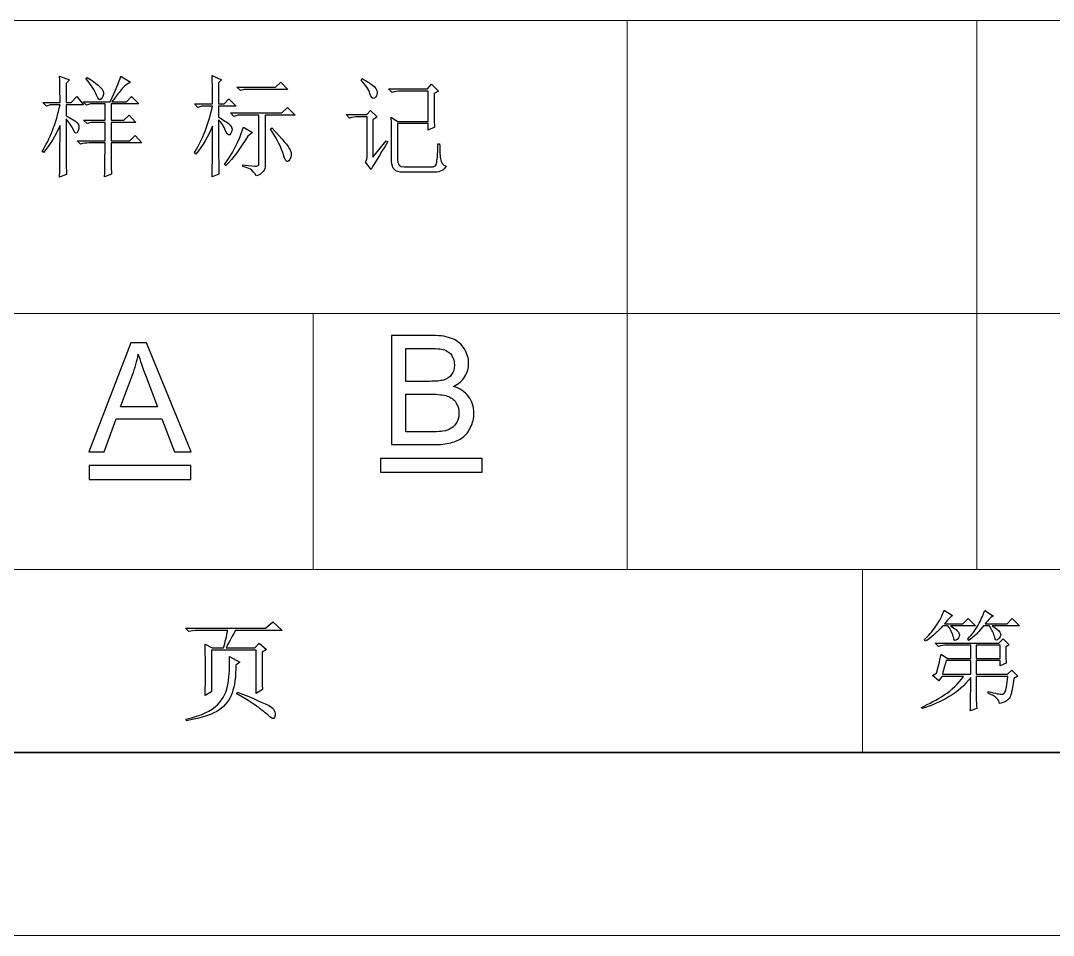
# Model space of a CAD drawing. Header units: millimetres. Extents: x -894 to 2281, y 379 to 1725.
# Drawn here: x -443.4 to -316.6, y 378.7 to 491 of the extents above; entities that cross this region are included whole.
import ezdxf

# ---------------------------------------------------------------- set-up
doc = ezdxf.new("R2010")
doc.units = ezdxf.units.MM
doc.layers.add('layer 1', color=7, linetype='Continuous')

msp = doc.modelspace()

# ---------------------------------------------------------------- linework, layer by layer
at = {"layer": 'layer 1', "color": 1, "lineweight": 9}
for points in [[(-195.427, 491.02), (-195.427, 491.02), (-773.752, 491.02), (-773.752, 491.02)], [(-368.925, 491.02), (-368.925, 491.02), (-368.925, 491.02), (-368.925, 491.02)], [(-368.925, 491.02), (-368.925, 491.02), (-368.925, 423.628), (-368.925, 423.628)], [(-325.977, 491.02), (-325.977, 491.02), (-325.977, 491.02), (-325.977, 491.02)], [(-325.977, 491.02), (-325.977, 491.02), (-325.977, 423.628), (-325.977, 423.628)], [(-195.427, 455.078), (-195.427, 455.078), (-484.589, 455.078), (-484.589, 455.078)], [(-407.479, 455.078), (-407.479, 455.078), (-407.479, 455.078), (-407.479, 455.078)], [(-407.479, 455.078), (-407.479, 455.078), (-407.479, 423.628), (-407.479, 423.628)], [(-195.427, 423.628), (-195.427, 423.628), (-773.752, 423.628), (-773.752, 423.628)], [(-340.008, 423.628), (-340.008, 423.628), (-340.008, 423.628), (-340.008, 423.628)], [(-340.008, 401.164), (-340.008, 401.164), (-340.008, 423.628), (-340.008, 423.628)], [(-894.236, 378.7), (-894.236, 378.7), (117.832, 378.7), (117.832, 378.7)]]:
    msp.add_open_spline(points, degree=3, dxfattribs=at)
at = {"layer": 'layer 1', "color": 1}
for points, knots in [([(-437.832, 474.741), (-437.832, 474.741), (-437.832, 478.953), (-437.832, 478.953), (-437.832, 478.953), (-437.446, 478.531), (-437.141, 478.075), (-436.911, 477.583), (-436.911, 477.583), (-436.682, 477.093), (-436.489, 477.057), (-436.332, 477.477), (-436.332, 477.477), (-436.175, 477.9), (-436.217, 478.232), (-436.464, 478.479), (-436.464, 478.479), (-436.709, 478.724), (-437.165, 479.005), (-437.832, 479.322), (-437.832, 479.322), (-437.832, 479.322), (-437.832, 480.69), (-437.832, 480.69), (-437.832, 480.69), (-437.832, 480.69), (-435.674, 480.69), (-435.674, 480.69), (-435.674, 480.69), (-435.674, 480.69), (-436.516, 481.689), (-436.516, 481.689), (-436.516, 481.689), (-436.516, 481.689), (-437.201, 480.953), (-437.201, 480.953), (-437.201, 480.953), (-437.201, 480.953), (-437.832, 480.953), (-437.832, 480.953), (-437.832, 480.953), (-437.832, 480.953), (-437.832, 483.323), (-437.832, 483.323), (-437.832, 483.323), (-437.832, 483.323), (-437.412, 483.745), (-437.412, 483.745), (-437.412, 483.745), (-437.412, 483.745), (-438.623, 484.217), (-438.623, 484.217), (-438.623, 484.217), (-438.587, 482.99), (-438.569, 481.901), (-438.569, 480.953), (-438.569, 480.953), (-438.569, 480.953), (-440.676, 480.953), (-440.676, 480.953), (-440.676, 480.953), (-440.676, 480.953), (-440.254, 480.533), (-440.254, 480.533), (-440.254, 480.533), (-440.254, 480.533), (-439.78, 480.69), (-439.78, 480.69), (-439.78, 480.69), (-439.78, 480.69), (-438.569, 480.69), (-438.569, 480.69), (-438.569, 480.69), (-439.061, 478.41), (-439.798, 476.496), (-440.782, 474.95), (-440.782, 474.95), (-440.782, 474.95), (-440.622, 474.847), (-440.622, 474.847), (-440.622, 474.847), (-439.816, 475.759), (-439.131, 476.864), (-438.569, 478.163), (-438.569, 478.163), (-438.569, 475.986), (-438.587, 473.863), (-438.623, 471.792), (-438.623, 471.792), (-438.623, 471.792), (-437.781, 472.109), (-437.781, 472.109), (-437.781, 472.109), (-437.814, 473.371), (-437.832, 474.249), (-437.832, 474.741)], [0, 0, 0, 0, 0.0416667, 0.0416667, 0.0416667, 0.0416667, 0.0833333, 0.0833333, 0.0833333, 0.0833333, 0.125, 0.125, 0.125, 0.125, 0.1666667, 0.1666667, 0.1666667, 0.1666667, 0.2083333, 0.2083333, 0.2083333, 0.2083333, 0.25, 0.25, 0.25, 0.25, 0.2916667, 0.2916667, 0.2916667, 0.2916667, 0.3333333, 0.3333333, 0.3333333, 0.3333333, 0.375, 0.375, 0.375, 0.375, 0.4166667, 0.4166667, 0.4166667, 0.4166667, 0.4583333, 0.4583333, 0.4583333, 0.4583333, 0.5, 0.5, 0.5, 0.5, 0.5416667, 0.5416667, 0.5416667, 0.5416667, 0.5833333, 0.5833333, 0.5833333, 0.5833333, 0.625, 0.625, 0.625, 0.625, 0.6666667, 0.6666667, 0.6666667, 0.6666667, 0.7083333, 0.7083333, 0.7083333, 0.7083333, 0.75, 0.75, 0.75, 0.75, 0.7916667, 0.7916667, 0.7916667, 0.7916667, 0.8333333, 0.8333333, 0.8333333, 0.8333333, 0.875, 0.875, 0.875, 0.875, 0.9166667, 0.9166667, 0.9166667, 0.9166667, 0.9583333, 0.9583333, 0.9583333, 0.9583333, 1, 1, 1, 1]), ([(-432.304, 476.004), (-432.304, 476.004), (-428.514, 476.004), (-428.514, 476.004), (-428.514, 476.004), (-428.514, 476.004), (-429.357, 476.9), (-429.357, 476.9), (-429.357, 476.9), (-429.357, 476.9), (-429.988, 476.267), (-429.988, 476.267), (-429.988, 476.267), (-429.988, 476.267), (-432.304, 476.267), (-432.304, 476.267), (-432.304, 476.267), (-432.304, 476.267), (-432.304, 478.531), (-432.304, 478.531), (-432.304, 478.531), (-432.304, 478.531), (-429.251, 478.531), (-429.251, 478.531), (-429.251, 478.531), (-429.251, 478.531), (-430.094, 479.427), (-430.094, 479.427), (-430.094, 479.427), (-430.094, 479.427), (-430.725, 478.794), (-430.725, 478.794), (-430.725, 478.794), (-430.725, 478.794), (-432.304, 478.794), (-432.304, 478.794), (-432.304, 478.794), (-432.304, 478.794), (-432.304, 480.795), (-432.304, 480.795), (-432.304, 480.795), (-432.304, 480.795), (-428.883, 480.795), (-428.883, 480.795), (-428.883, 480.795), (-428.883, 480.795), (-429.777, 481.689), (-429.777, 481.689), (-429.777, 481.689), (-429.777, 481.689), (-430.408, 481.058), (-430.408, 481.058), (-430.408, 481.058), (-430.408, 481.058), (-432.198, 481.058), (-432.198, 481.058), (-432.198, 481.058), (-431.848, 481.514), (-431.516, 481.955), (-431.199, 482.375), (-431.199, 482.375), (-430.882, 482.797), (-430.462, 483.165), (-429.934, 483.48), (-429.934, 483.48), (-429.934, 483.48), (-431.093, 484.217), (-431.093, 484.217), (-431.093, 484.217), (-431.304, 483.516), (-431.742, 482.462), (-432.41, 481.058), (-432.41, 481.058), (-432.41, 481.058), (-435.728, 481.058), (-435.728, 481.058), (-435.728, 481.058), (-435.728, 481.058), (-435.305, 480.638), (-435.305, 480.638), (-435.305, 480.638), (-435.305, 480.638), (-434.831, 480.795), (-434.831, 480.795), (-434.831, 480.795), (-434.831, 480.795), (-433.041, 480.795), (-433.041, 480.795), (-433.041, 480.795), (-433.041, 480.795), (-433.041, 478.794), (-433.041, 478.794), (-433.041, 478.794), (-433.041, 478.794), (-435.674, 478.794), (-435.674, 478.794), (-435.674, 478.794), (-435.674, 478.794), (-435.254, 478.374), (-435.254, 478.374), (-435.254, 478.374), (-435.254, 478.374), (-434.78, 478.531), (-434.78, 478.531), (-434.78, 478.531), (-434.78, 478.531), (-433.041, 478.531), (-433.041, 478.531), (-433.041, 478.531), (-433.041, 478.531), (-433.041, 476.267), (-433.041, 476.267), (-433.041, 476.267), (-433.041, 476.267), (-436.464, 476.267), (-436.464, 476.267), (-436.464, 476.267), (-436.464, 476.267), (-436.042, 475.847), (-436.042, 475.847), (-436.042, 475.847), (-435.728, 475.952), (-435.375, 476.004), (-434.988, 476.004), (-434.988, 476.004), (-434.988, 476.004), (-433.041, 476.004), (-433.041, 476.004), (-433.041, 476.004), (-433.041, 474.494), (-433.059, 473.108), (-433.095, 471.846), (-433.095, 471.846), (-433.095, 471.846), (-432.252, 472.16), (-432.252, 472.16), (-432.252, 472.16), (-432.286, 472.933), (-432.304, 474.213), (-432.304, 476.004)], [0, 0, 0, 0, 0.0285714, 0.0285714, 0.0285714, 0.0285714, 0.0571429, 0.0571429, 0.0571429, 0.0571429, 0.0857143, 0.0857143, 0.0857143, 0.0857143, 0.1142857, 0.1142857, 0.1142857, 0.1142857, 0.1428571, 0.1428571, 0.1428571, 0.1428571, 0.1714286, 0.1714286, 0.1714286, 0.1714286, 0.2, 0.2, 0.2, 0.2, 0.2285714, 0.2285714, 0.2285714, 0.2285714, 0.2571429, 0.2571429, 0.2571429, 0.2571429, 0.2857143, 0.2857143, 0.2857143, 0.2857143, 0.3142857, 0.3142857, 0.3142857, 0.3142857, 0.3428571, 0.3428571, 0.3428571, 0.3428571, 0.3714286, 0.3714286, 0.3714286, 0.3714286, 0.4, 0.4, 0.4, 0.4, 0.4285714, 0.4285714, 0.4285714, 0.4285714, 0.4571429, 0.4571429, 0.4571429, 0.4571429, 0.4857143, 0.4857143, 0.4857143, 0.4857143, 0.5142857, 0.5142857, 0.5142857, 0.5142857, 0.5428571, 0.5428571, 0.5428571, 0.5428571, 0.5714286, 0.5714286, 0.5714286, 0.5714286, 0.6, 0.6, 0.6, 0.6, 0.6285714, 0.6285714, 0.6285714, 0.6285714, 0.6571429, 0.6571429, 0.6571429, 0.6571429, 0.6857143, 0.6857143, 0.6857143, 0.6857143, 0.7142857, 0.7142857, 0.7142857, 0.7142857, 0.7428571, 0.7428571, 0.7428571, 0.7428571, 0.7714286, 0.7714286, 0.7714286, 0.7714286, 0.8, 0.8, 0.8, 0.8, 0.8285714, 0.8285714, 0.8285714, 0.8285714, 0.8571429, 0.8571429, 0.8571429, 0.8571429, 0.8857143, 0.8857143, 0.8857143, 0.8857143, 0.9142857, 0.9142857, 0.9142857, 0.9142857, 0.9428571, 0.9428571, 0.9428571, 0.9428571, 0.9714286, 0.9714286, 0.9714286, 0.9714286, 1, 1, 1, 1]), ([(-435.411, 483.902), (-434.744, 483.129), (-434.306, 482.453), (-434.094, 481.874), (-434.094, 481.874), (-433.883, 481.296), (-433.665, 481.164), (-433.436, 481.481), (-433.436, 481.481), (-433.209, 481.795), (-433.164, 482.121), (-433.304, 482.453), (-433.304, 482.453), (-433.445, 482.788), (-434.094, 483.323), (-435.254, 484.059), (-435.254, 484.059), (-435.254, 484.059), (-435.411, 483.902), (-435.411, 483.902)], [0, 0, 0, 0, 0.2, 0.2, 0.2, 0.2, 0.4, 0.4, 0.4, 0.4, 0.6, 0.6, 0.6, 0.6, 0.8, 0.8, 0.8, 0.8, 1, 1, 1, 1]), ([(-419.101, 478.848), (-418.749, 478.531), (-418.461, 478.084), (-418.232, 477.504), (-418.232, 477.504), (-418.003, 476.925), (-417.785, 476.819), (-417.574, 477.19), (-417.574, 477.19), (-417.363, 477.558), (-417.399, 477.891), (-417.679, 478.19), (-417.679, 478.19), (-417.96, 478.488), (-418.434, 478.812), (-419.101, 479.162), (-419.101, 479.162), (-419.101, 479.162), (-419.101, 480.533), (-419.101, 480.533), (-419.101, 480.533), (-419.101, 480.533), (-416.943, 480.533), (-416.943, 480.533), (-416.943, 480.533), (-416.943, 480.533), (-417.837, 481.427), (-417.837, 481.427), (-417.837, 481.427), (-417.837, 481.427), (-418.416, 480.795), (-418.416, 480.795), (-418.416, 480.795), (-418.416, 480.795), (-419.101, 480.795), (-419.101, 480.795), (-419.101, 480.795), (-419.101, 480.795), (-419.101, 483.374), (-419.101, 483.374), (-419.101, 483.374), (-419.101, 483.374), (-418.733, 483.745), (-418.733, 483.745), (-418.733, 483.745), (-418.733, 483.745), (-419.89, 484.271), (-419.89, 484.271), (-419.89, 484.271), (-419.856, 483.287), (-419.838, 482.13), (-419.838, 480.795), (-419.838, 480.795), (-419.838, 480.795), (-422.049, 480.795), (-422.049, 480.795), (-422.049, 480.795), (-422.049, 480.795), (-421.629, 480.375), (-421.629, 480.375), (-421.629, 480.375), (-421.629, 480.375), (-421.155, 480.533), (-421.155, 480.533), (-421.155, 480.533), (-421.155, 480.533), (-419.838, 480.533), (-419.838, 480.533), (-419.838, 480.533), (-420.33, 478.32), (-421.067, 476.426), (-422.049, 474.847), (-422.049, 474.847), (-422.049, 474.847), (-421.891, 474.636), (-421.891, 474.636), (-421.891, 474.636), (-421.049, 475.689), (-420.364, 476.828), (-419.838, 478.057), (-419.838, 478.057), (-419.838, 475.424), (-419.856, 473.355), (-419.89, 471.846), (-419.89, 471.846), (-419.89, 471.846), (-419.047, 472.16), (-419.047, 472.16), (-419.047, 472.16), (-419.083, 472.863), (-419.101, 475.092), (-419.101, 478.848)], [0, 0, 0, 0, 0.0434783, 0.0434783, 0.0434783, 0.0434783, 0.0869565, 0.0869565, 0.0869565, 0.0869565, 0.1304348, 0.1304348, 0.1304348, 0.1304348, 0.173913, 0.173913, 0.173913, 0.173913, 0.2173913, 0.2173913, 0.2173913, 0.2173913, 0.2608696, 0.2608696, 0.2608696, 0.2608696, 0.3043478, 0.3043478, 0.3043478, 0.3043478, 0.3478261, 0.3478261, 0.3478261, 0.3478261, 0.3913043, 0.3913043, 0.3913043, 0.3913043, 0.4347826, 0.4347826, 0.4347826, 0.4347826, 0.4782609, 0.4782609, 0.4782609, 0.4782609, 0.5217391, 0.5217391, 0.5217391, 0.5217391, 0.5652174, 0.5652174, 0.5652174, 0.5652174, 0.6086957, 0.6086957, 0.6086957, 0.6086957, 0.6521739, 0.6521739, 0.6521739, 0.6521739, 0.6956522, 0.6956522, 0.6956522, 0.6956522, 0.7391304, 0.7391304, 0.7391304, 0.7391304, 0.7826087, 0.7826087, 0.7826087, 0.7826087, 0.826087, 0.826087, 0.826087, 0.826087, 0.8695652, 0.8695652, 0.8695652, 0.8695652, 0.9130435, 0.9130435, 0.9130435, 0.9130435, 0.9565217, 0.9565217, 0.9565217, 0.9565217, 1, 1, 1, 1]), ([(-416.837, 482.849), (-416.837, 482.849), (-416.415, 482.429), (-416.415, 482.429), (-416.415, 482.429), (-416.415, 482.429), (-415.941, 482.586), (-415.941, 482.586), (-415.941, 482.586), (-415.941, 482.586), (-410.572, 482.586), (-410.572, 482.586), (-410.572, 482.586), (-410.572, 482.586), (-411.466, 483.48), (-411.466, 483.48), (-411.466, 483.48), (-411.466, 483.48), (-412.097, 482.849), (-412.097, 482.849), (-412.097, 482.849), (-412.097, 482.849), (-416.837, 482.849), (-416.837, 482.849)], [0, 0, 0, 0, 0.1666667, 0.1666667, 0.1666667, 0.1666667, 0.3333333, 0.3333333, 0.3333333, 0.3333333, 0.5, 0.5, 0.5, 0.5, 0.6666667, 0.6666667, 0.6666667, 0.6666667, 0.8333333, 0.8333333, 0.8333333, 0.8333333, 1, 1, 1, 1]), ([(-401.579, 483.691), (-401.017, 483.093), (-400.658, 482.55), (-400.5, 482.06), (-400.5, 482.06), (-400.343, 481.568), (-400.157, 481.384), (-399.948, 481.505), (-399.948, 481.505), (-399.737, 481.629), (-399.631, 481.858), (-399.631, 482.19), (-399.631, 482.19), (-399.631, 482.525), (-399.824, 482.831), (-400.211, 483.111), (-400.211, 483.111), (-400.597, 483.392), (-401.017, 483.655), (-401.473, 483.902), (-401.473, 483.902), (-401.473, 483.902), (-401.579, 483.691), (-401.579, 483.691)], [0, 0, 0, 0, 0.1666667, 0.1666667, 0.1666667, 0.1666667, 0.3333333, 0.3333333, 0.3333333, 0.3333333, 0.5, 0.5, 0.5, 0.5, 0.6666667, 0.6666667, 0.6666667, 0.6666667, 0.8333333, 0.8333333, 0.8333333, 0.8333333, 1, 1, 1, 1]), ([(-397.841, 473.739), (-397.841, 472.827), (-397.385, 472.389), (-396.473, 472.423), (-396.473, 472.423), (-396.473, 472.423), (-392.523, 472.423), (-392.523, 472.423), (-392.523, 472.423), (-391.856, 472.423), (-391.4, 472.67), (-391.155, 473.162), (-391.155, 473.162), (-391.542, 473.265), (-391.769, 473.564), (-391.838, 474.056), (-391.838, 474.056), (-391.91, 474.548), (-391.944, 475.161), (-391.944, 475.898), (-391.944, 475.898), (-391.944, 475.898), (-392.155, 475.898), (-392.155, 475.898), (-392.155, 475.898), (-392.191, 474.566), (-392.252, 473.757), (-392.339, 473.477), (-392.339, 473.477), (-392.427, 473.196), (-392.647, 473.057), (-392.997, 473.057), (-392.997, 473.057), (-392.997, 473.057), (-396.315, 473.057), (-396.315, 473.057), (-396.315, 473.057), (-396.877, 473.057), (-397.14, 473.371), (-397.104, 474.005), (-397.104, 474.005), (-397.104, 474.005), (-397.104, 478.374), (-397.104, 478.374), (-397.104, 478.374), (-397.104, 478.374), (-393.366, 478.374), (-393.366, 478.374), (-393.366, 478.374), (-393.366, 478.374), (-393.366, 477.583), (-393.366, 477.583), (-393.366, 477.583), (-393.366, 477.583), (-392.575, 477.951), (-392.575, 477.951), (-392.575, 477.951), (-392.611, 478.479), (-392.629, 479.847), (-392.629, 482.06), (-392.629, 482.06), (-392.629, 482.06), (-392.103, 482.375), (-392.103, 482.375), (-392.103, 482.375), (-392.103, 482.375), (-392.946, 483.217), (-392.946, 483.217), (-392.946, 483.217), (-392.946, 483.217), (-393.417, 482.637), (-393.417, 482.637), (-393.417, 482.637), (-393.417, 482.637), (-398.209, 482.637), (-398.209, 482.637), (-398.209, 482.637), (-398.209, 482.637), (-397.789, 482.217), (-397.789, 482.217), (-397.789, 482.217), (-397.472, 482.323), (-397.122, 482.375), (-396.735, 482.375), (-396.735, 482.375), (-396.735, 482.375), (-393.366, 482.375), (-393.366, 482.375), (-393.366, 482.375), (-393.366, 482.375), (-393.366, 478.637), (-393.366, 478.637), (-393.366, 478.637), (-393.366, 478.637), (-397.104, 478.637), (-397.104, 478.637), (-397.104, 478.637), (-397.104, 478.637), (-397.895, 479.162), (-397.895, 479.162), (-397.895, 479.162), (-397.859, 478.531), (-397.841, 477.936), (-397.841, 477.374), (-397.841, 477.374), (-397.841, 477.374), (-397.841, 473.739), (-397.841, 473.739)], [0, 0, 0, 0, 0.037037, 0.037037, 0.037037, 0.037037, 0.0740741, 0.0740741, 0.0740741, 0.0740741, 0.1111111, 0.1111111, 0.1111111, 0.1111111, 0.1481481, 0.1481481, 0.1481481, 0.1481481, 0.1851852, 0.1851852, 0.1851852, 0.1851852, 0.2222222, 0.2222222, 0.2222222, 0.2222222, 0.2592593, 0.2592593, 0.2592593, 0.2592593, 0.2962963, 0.2962963, 0.2962963, 0.2962963, 0.3333333, 0.3333333, 0.3333333, 0.3333333, 0.3703704, 0.3703704, 0.3703704, 0.3703704, 0.4074074, 0.4074074, 0.4074074, 0.4074074, 0.4444444, 0.4444444, 0.4444444, 0.4444444, 0.4814815, 0.4814815, 0.4814815, 0.4814815, 0.5185185, 0.5185185, 0.5185185, 0.5185185, 0.5555556, 0.5555556, 0.5555556, 0.5555556, 0.5925926, 0.5925926, 0.5925926, 0.5925926, 0.6296296, 0.6296296, 0.6296296, 0.6296296, 0.6666667, 0.6666667, 0.6666667, 0.6666667, 0.7037037, 0.7037037, 0.7037037, 0.7037037, 0.7407407, 0.7407407, 0.7407407, 0.7407407, 0.7777778, 0.7777778, 0.7777778, 0.7777778, 0.8148148, 0.8148148, 0.8148148, 0.8148148, 0.8518519, 0.8518519, 0.8518519, 0.8518519, 0.8888889, 0.8888889, 0.8888889, 0.8888889, 0.9259259, 0.9259259, 0.9259259, 0.9259259, 0.962963, 0.962963, 0.962963, 0.962963, 1, 1, 1, 1]), ([(-416.1, 473.319), (-416.1, 473.319), (-416.1, 473.108), (-416.1, 473.108), (-416.1, 473.108), (-415.714, 473.003), (-415.406, 472.888), (-415.179, 472.767), (-415.179, 472.767), (-414.95, 472.643), (-414.714, 472.371), (-414.467, 471.951), (-414.467, 471.951), (-414.081, 472.091), (-413.8, 472.266), (-413.625, 472.477), (-413.625, 472.477), (-413.449, 472.688), (-413.362, 472.985), (-413.362, 473.371), (-413.362, 473.371), (-413.362, 473.371), (-413.362, 479.427), (-413.362, 479.427), (-413.362, 479.427), (-413.362, 479.427), (-409.675, 479.427), (-409.675, 479.427), (-409.675, 479.427), (-409.675, 479.427), (-410.623, 480.375), (-410.623, 480.375), (-410.623, 480.375), (-410.623, 480.375), (-411.309, 479.69), (-411.309, 479.69), (-411.309, 479.69), (-411.309, 479.69), (-417.625, 479.69), (-417.625, 479.69), (-417.625, 479.69), (-417.625, 479.69), (-417.205, 479.268), (-417.205, 479.268), (-417.205, 479.268), (-417.205, 479.268), (-416.731, 479.427), (-416.731, 479.427), (-416.731, 479.427), (-416.731, 479.427), (-414.153, 479.427), (-414.153, 479.427), (-414.153, 479.427), (-414.153, 479.427), (-414.153, 473.425), (-414.153, 473.425), (-414.153, 473.425), (-414.153, 473.25), (-414.249, 473.162), (-414.44, 473.162), (-414.44, 473.162), (-414.633, 473.162), (-415.186, 473.214), (-416.1, 473.319)], [0, 0, 0, 0, 0.0625, 0.0625, 0.0625, 0.0625, 0.125, 0.125, 0.125, 0.125, 0.1875, 0.1875, 0.1875, 0.1875, 0.25, 0.25, 0.25, 0.25, 0.3125, 0.3125, 0.3125, 0.3125, 0.375, 0.375, 0.375, 0.375, 0.4375, 0.4375, 0.4375, 0.4375, 0.5, 0.5, 0.5, 0.5, 0.5625, 0.5625, 0.5625, 0.5625, 0.625, 0.625, 0.625, 0.625, 0.6875, 0.6875, 0.6875, 0.6875, 0.75, 0.75, 0.75, 0.75, 0.8125, 0.8125, 0.8125, 0.8125, 0.875, 0.875, 0.875, 0.875, 0.9375, 0.9375, 0.9375, 0.9375, 1, 1, 1, 1]), ([(-401.053, 473.636), (-401.053, 473.636), (-400.368, 472.74), (-400.368, 472.74), (-400.368, 472.74), (-400.053, 473.301), (-399.368, 474.443), (-398.315, 476.163), (-398.315, 476.163), (-398.315, 476.163), (-398.526, 476.267), (-398.526, 476.267), (-398.526, 476.267), (-398.526, 476.267), (-400.157, 474.267), (-400.157, 474.267), (-400.157, 474.267), (-400.157, 474.267), (-400.157, 478.848), (-400.157, 478.848), (-400.157, 478.848), (-400.157, 478.848), (-399.631, 479.216), (-399.631, 479.216), (-399.631, 479.216), (-399.631, 479.216), (-400.422, 480.005), (-400.422, 480.005), (-400.422, 480.005), (-400.422, 480.005), (-400.896, 479.479), (-400.896, 479.479), (-400.896, 479.479), (-400.896, 479.479), (-403.423, 479.479), (-403.423, 479.479), (-403.423, 479.479), (-403.423, 479.479), (-403.001, 479.059), (-403.001, 479.059), (-403.001, 479.059), (-402.684, 479.162), (-402.333, 479.216), (-401.947, 479.216), (-401.947, 479.216), (-401.947, 479.216), (-400.842, 479.216), (-400.842, 479.216), (-400.842, 479.216), (-400.842, 479.216), (-400.842, 474.582), (-400.842, 474.582), (-400.842, 474.582), (-400.842, 474.162), (-400.911, 473.845), (-401.053, 473.636)], [0, 0, 0, 0, 0.0714286, 0.0714286, 0.0714286, 0.0714286, 0.1428571, 0.1428571, 0.1428571, 0.1428571, 0.2142857, 0.2142857, 0.2142857, 0.2142857, 0.2857143, 0.2857143, 0.2857143, 0.2857143, 0.3571429, 0.3571429, 0.3571429, 0.3571429, 0.4285714, 0.4285714, 0.4285714, 0.4285714, 0.5, 0.5, 0.5, 0.5, 0.5714286, 0.5714286, 0.5714286, 0.5714286, 0.6428571, 0.6428571, 0.6428571, 0.6428571, 0.7142857, 0.7142857, 0.7142857, 0.7142857, 0.7857143, 0.7857143, 0.7857143, 0.7857143, 0.8571429, 0.8571429, 0.8571429, 0.8571429, 0.9285714, 0.9285714, 0.9285714, 0.9285714, 1, 1, 1, 1]), ([(-416.046, 477.951), (-416.608, 476.197), (-417.381, 474.669), (-418.365, 473.371), (-418.365, 473.371), (-418.365, 473.371), (-418.205, 473.214), (-418.205, 473.214), (-418.205, 473.214), (-417.293, 474.126), (-416.399, 475.337), (-415.521, 476.846), (-415.521, 476.846), (-415.521, 476.846), (-414.941, 477.269), (-414.941, 477.269), (-414.941, 477.269), (-414.941, 477.269), (-416.046, 477.951), (-416.046, 477.951)], [0, 0, 0, 0, 0.2, 0.2, 0.2, 0.2, 0.4, 0.4, 0.4, 0.4, 0.6, 0.6, 0.6, 0.6, 0.8, 0.8, 0.8, 0.8, 1, 1, 1, 1]), ([(-412.571, 477.848), (-412.571, 477.848), (-412.731, 477.743), (-412.731, 477.743), (-412.731, 477.743), (-411.888, 476.408), (-411.351, 475.337), (-411.124, 474.53), (-411.124, 474.53), (-410.895, 473.724), (-410.65, 473.522), (-410.388, 473.924), (-410.388, 473.924), (-410.125, 474.328), (-410.098, 474.741), (-410.309, 475.161), (-410.309, 475.161), (-410.518, 475.584), (-411.273, 476.478), (-412.571, 477.848)], [0, 0, 0, 0, 0.2, 0.2, 0.2, 0.2, 0.4, 0.4, 0.4, 0.4, 0.6, 0.6, 0.6, 0.6, 0.8, 0.8, 0.8, 0.8, 1, 1, 1, 1]), ([(-397.857, 438.962), (-397.857, 438.962), (-397.857, 452.362), (-397.857, 452.362), (-397.857, 452.362), (-397.857, 452.362), (-392.827, 452.362), (-392.827, 452.362), (-392.827, 452.362), (-391.804, 452.362), (-390.983, 452.225), (-390.366, 451.956), (-390.366, 451.956), (-389.745, 451.685), (-389.261, 451.267), (-388.912, 450.702), (-388.912, 450.702), (-388.562, 450.14), (-388.384, 449.551), (-388.384, 448.933), (-388.384, 448.933), (-388.384, 448.362), (-388.54, 447.822), (-388.852, 447.317), (-388.852, 447.317), (-389.161, 446.811), (-389.632, 446.403), (-390.259, 446.091), (-390.259, 446.091), (-389.448, 445.854), (-388.827, 445.448), (-388.391, 444.877), (-388.391, 444.877), (-387.954, 444.303), (-387.735, 443.626), (-387.735, 442.846), (-387.735, 442.846), (-387.735, 442.219), (-387.87, 441.635), (-388.135, 441.096), (-388.135, 441.096), (-388.4, 440.556), (-388.728, 440.141), (-389.118, 439.848), (-389.118, 439.848), (-389.508, 439.554), (-389.997, 439.336), (-390.584, 439.186), (-390.584, 439.186), (-391.17, 439.037), (-391.891, 438.962), (-392.746, 438.962), (-392.746, 438.962), (-392.746, 438.962), (-397.857, 438.962), (-397.857, 438.962)], [0, 0, 0, 0, 0.0714286, 0.0714286, 0.0714286, 0.0714286, 0.1428571, 0.1428571, 0.1428571, 0.1428571, 0.2142857, 0.2142857, 0.2142857, 0.2142857, 0.2857143, 0.2857143, 0.2857143, 0.2857143, 0.3571429, 0.3571429, 0.3571429, 0.3571429, 0.4285714, 0.4285714, 0.4285714, 0.4285714, 0.5, 0.5, 0.5, 0.5, 0.5714286, 0.5714286, 0.5714286, 0.5714286, 0.6428571, 0.6428571, 0.6428571, 0.6428571, 0.7142857, 0.7142857, 0.7142857, 0.7142857, 0.7857143, 0.7857143, 0.7857143, 0.7857143, 0.8571429, 0.8571429, 0.8571429, 0.8571429, 0.9285714, 0.9285714, 0.9285714, 0.9285714, 1, 1, 1, 1]), ([(-435.018, 438.077), (-435.018, 438.077), (-429.87, 451.478), (-429.87, 451.478), (-429.87, 451.478), (-429.87, 451.478), (-427.96, 451.478), (-427.96, 451.478), (-427.96, 451.478), (-427.96, 451.478), (-422.475, 438.077), (-422.475, 438.077), (-422.475, 438.077), (-422.475, 438.077), (-424.497, 438.077), (-424.497, 438.077), (-424.497, 438.077), (-424.497, 438.077), (-426.06, 442.136), (-426.06, 442.136), (-426.06, 442.136), (-426.06, 442.136), (-431.664, 442.136), (-431.664, 442.136), (-431.664, 442.136), (-431.664, 442.136), (-433.133, 438.077), (-433.133, 438.077), (-433.133, 438.077), (-433.133, 438.077), (-435.018, 438.077), (-435.018, 438.077)], [0, 0, 0, 0, 0.125, 0.125, 0.125, 0.125, 0.25, 0.25, 0.25, 0.25, 0.375, 0.375, 0.375, 0.375, 0.5, 0.5, 0.5, 0.5, 0.625, 0.625, 0.625, 0.625, 0.75, 0.75, 0.75, 0.75, 0.875, 0.875, 0.875, 0.875, 1, 1, 1, 1]), ([(-396.081, 446.73), (-396.081, 446.73), (-393.183, 446.73), (-393.183, 446.73), (-393.183, 446.73), (-392.4, 446.73), (-391.835, 446.783), (-391.492, 446.886), (-391.492, 446.886), (-391.043, 447.02), (-390.702, 447.242), (-390.475, 447.554), (-390.475, 447.554), (-390.247, 447.866), (-390.132, 448.256), (-390.132, 448.724), (-390.132, 448.724), (-390.132, 449.167), (-390.238, 449.56), (-390.45, 449.897), (-390.45, 449.897), (-390.665, 450.237), (-390.971, 450.468), (-391.364, 450.593), (-391.364, 450.593), (-391.76, 450.718), (-392.44, 450.78), (-393.405, 450.78), (-393.405, 450.78), (-393.405, 450.78), (-396.081, 450.78), (-396.081, 450.78), (-396.081, 450.78), (-396.081, 450.78), (-396.081, 446.73), (-396.081, 446.73)], [0, 0, 0, 0, 0.1111111, 0.1111111, 0.1111111, 0.1111111, 0.2222222, 0.2222222, 0.2222222, 0.2222222, 0.3333333, 0.3333333, 0.3333333, 0.3333333, 0.4444444, 0.4444444, 0.4444444, 0.4444444, 0.5555556, 0.5555556, 0.5555556, 0.5555556, 0.6666667, 0.6666667, 0.6666667, 0.6666667, 0.7777778, 0.7777778, 0.7777778, 0.7777778, 0.8888889, 0.8888889, 0.8888889, 0.8888889, 1, 1, 1, 1]), ([(-431.152, 443.581), (-431.152, 443.581), (-426.606, 443.581), (-426.606, 443.581), (-426.606, 443.581), (-426.606, 443.581), (-428.007, 447.291), (-428.007, 447.291), (-428.007, 447.291), (-428.431, 448.417), (-428.75, 449.344), (-428.955, 450.071), (-428.955, 450.071), (-429.127, 449.21), (-429.367, 448.358), (-429.679, 447.509), (-429.679, 447.509), (-429.679, 447.509), (-431.152, 443.581), (-431.152, 443.581)], [0, 0, 0, 0, 0.2, 0.2, 0.2, 0.2, 0.4, 0.4, 0.4, 0.4, 0.6, 0.6, 0.6, 0.6, 0.8, 0.8, 0.8, 0.8, 1, 1, 1, 1]), ([(-396.081, 440.543), (-396.081, 440.543), (-392.746, 440.543), (-392.746, 440.543), (-392.746, 440.543), (-392.172, 440.543), (-391.77, 440.565), (-391.539, 440.606), (-391.539, 440.606), (-391.13, 440.681), (-390.79, 440.802), (-390.515, 440.974), (-390.515, 440.974), (-390.241, 441.143), (-390.016, 441.392), (-389.838, 441.716), (-389.838, 441.716), (-389.664, 442.044), (-389.573, 442.418), (-389.573, 442.846), (-389.573, 442.846), (-389.573, 443.345), (-389.701, 443.779), (-389.957, 444.15), (-389.957, 444.15), (-390.213, 444.518), (-390.568, 444.777), (-391.024, 444.927), (-391.024, 444.927), (-391.476, 445.074), (-392.131, 445.148), (-392.983, 445.148), (-392.983, 445.148), (-392.983, 445.148), (-396.081, 445.148), (-396.081, 445.148), (-396.081, 445.148), (-396.081, 445.148), (-396.081, 440.543), (-396.081, 440.543)], [0, 0, 0, 0, 0.1, 0.1, 0.1, 0.1, 0.2, 0.2, 0.2, 0.2, 0.3, 0.3, 0.3, 0.3, 0.4, 0.4, 0.4, 0.4, 0.5, 0.5, 0.5, 0.5, 0.6, 0.6, 0.6, 0.6, 0.7, 0.7, 0.7, 0.7, 0.8, 0.8, 0.8, 0.8, 0.9, 0.9, 0.9, 0.9, 1, 1, 1, 1]), ([(-434.99, 436.376), (-434.99, 436.376), (-422.503, 436.376), (-422.503, 436.376), (-422.503, 436.376), (-422.503, 436.376), (-422.503, 434.674), (-422.503, 434.674), (-422.503, 434.674), (-422.503, 434.674), (-434.99, 434.674), (-434.99, 434.674), (-434.99, 434.674), (-434.99, 434.674), (-434.99, 436.376), (-434.99, 436.376)], [0, 0, 0, 0, 0.25, 0.25, 0.25, 0.25, 0.5, 0.5, 0.5, 0.5, 0.75, 0.75, 0.75, 0.75, 1, 1, 1, 1]), ([(-399.226, 437.26), (-399.226, 437.26), (-386.74, 437.26), (-386.74, 437.26), (-386.74, 437.26), (-386.74, 437.26), (-386.74, 435.558), (-386.74, 435.558), (-386.74, 435.558), (-386.74, 435.558), (-399.226, 435.558), (-399.226, 435.558), (-399.226, 435.558), (-399.226, 435.558), (-399.226, 437.26), (-399.226, 437.26)], [0, 0, 0, 0, 0.25, 0.25, 0.25, 0.25, 0.5, 0.5, 0.5, 0.5, 0.75, 0.75, 0.75, 0.75, 1, 1, 1, 1]), ([(-329.197, 416.701), (-329.197, 416.701), (-326.142, 416.701), (-326.142, 416.701), (-326.142, 416.701), (-326.142, 416.701), (-327.038, 417.595), (-327.038, 417.595), (-327.038, 417.595), (-327.038, 417.595), (-327.669, 416.964), (-327.669, 416.964), (-327.669, 416.964), (-327.669, 416.964), (-329.934, 416.964), (-329.934, 416.964), (-329.934, 416.964), (-329.478, 417.526), (-329.143, 417.858), (-328.934, 417.964), (-328.934, 417.964), (-328.934, 417.964), (-329.985, 418.649), (-329.985, 418.649), (-329.985, 418.649), (-330.196, 417.982), (-330.531, 417.324), (-330.987, 416.674), (-330.987, 416.674), (-331.443, 416.025), (-331.917, 415.473), (-332.409, 415.017), (-332.409, 415.017), (-332.409, 415.017), (-332.304, 414.805), (-332.304, 414.805), (-332.304, 414.805), (-331.812, 415.122), (-331.398, 415.437), (-331.066, 415.753), (-331.066, 415.753), (-330.731, 416.068), (-330.426, 416.385), (-330.145, 416.701), (-330.145, 416.701), (-330.145, 416.701), (-329.511, 416.701), (-329.511, 416.701), (-329.511, 416.701), (-329.266, 416.349), (-329.091, 416.043), (-328.986, 415.78), (-328.986, 415.78), (-328.88, 415.515), (-328.81, 415.279), (-328.774, 415.068), (-328.774, 415.068), (-328.741, 414.857), (-328.599, 414.857), (-328.354, 415.068), (-328.354, 415.068), (-328.107, 415.279), (-328.047, 415.524), (-328.17, 415.805), (-328.17, 415.805), (-328.294, 416.086), (-328.635, 416.385), (-329.197, 416.701)], [0, 0, 0, 0, 0.0588235, 0.0588235, 0.0588235, 0.0588235, 0.1176471, 0.1176471, 0.1176471, 0.1176471, 0.1764706, 0.1764706, 0.1764706, 0.1764706, 0.2352941, 0.2352941, 0.2352941, 0.2352941, 0.2941176, 0.2941176, 0.2941176, 0.2941176, 0.3529412, 0.3529412, 0.3529412, 0.3529412, 0.4117647, 0.4117647, 0.4117647, 0.4117647, 0.4705882, 0.4705882, 0.4705882, 0.4705882, 0.5294118, 0.5294118, 0.5294118, 0.5294118, 0.5882353, 0.5882353, 0.5882353, 0.5882353, 0.6470588, 0.6470588, 0.6470588, 0.6470588, 0.7058824, 0.7058824, 0.7058824, 0.7058824, 0.7647059, 0.7647059, 0.7647059, 0.7647059, 0.8235294, 0.8235294, 0.8235294, 0.8235294, 0.8823529, 0.8823529, 0.8823529, 0.8823529, 0.9411765, 0.9411765, 0.9411765, 0.9411765, 1, 1, 1, 1]), ([(-324.985, 418.595), (-325.16, 418.105), (-325.389, 417.577), (-325.67, 417.016), (-325.67, 417.016), (-325.951, 416.454), (-326.422, 415.805), (-327.09, 415.068), (-327.09, 415.068), (-327.09, 415.068), (-326.932, 414.911), (-326.932, 414.911), (-326.932, 414.911), (-326.44, 415.297), (-326.09, 415.603), (-325.879, 415.832), (-325.879, 415.832), (-325.67, 416.061), (-325.423, 416.349), (-325.142, 416.701), (-325.142, 416.701), (-325.142, 416.701), (-324.405, 416.701), (-324.405, 416.701), (-324.405, 416.701), (-324.16, 416.315), (-324.001, 416.016), (-323.931, 415.805), (-323.931, 415.805), (-323.862, 415.596), (-323.783, 415.367), (-323.695, 415.122), (-323.695, 415.122), (-323.608, 414.875), (-323.448, 414.893), (-323.221, 415.174), (-323.221, 415.174), (-322.992, 415.455), (-322.965, 415.708), (-323.143, 415.938), (-323.143, 415.938), (-323.318, 416.164), (-323.632, 416.421), (-324.088, 416.701), (-324.088, 416.701), (-324.088, 416.701), (-320.719, 416.701), (-320.719, 416.701), (-320.719, 416.701), (-320.719, 416.701), (-321.615, 417.595), (-321.615, 417.595), (-321.615, 417.595), (-321.615, 417.595), (-322.246, 416.964), (-322.246, 416.964), (-322.246, 416.964), (-322.246, 416.964), (-324.931, 416.964), (-324.931, 416.964), (-324.931, 416.964), (-324.511, 417.526), (-324.176, 417.843), (-323.931, 417.912), (-323.931, 417.912), (-323.931, 417.912), (-324.985, 418.595), (-324.985, 418.595)], [0, 0, 0, 0, 0.0588235, 0.0588235, 0.0588235, 0.0588235, 0.1176471, 0.1176471, 0.1176471, 0.1176471, 0.1764706, 0.1764706, 0.1764706, 0.1764706, 0.2352941, 0.2352941, 0.2352941, 0.2352941, 0.2941176, 0.2941176, 0.2941176, 0.2941176, 0.3529412, 0.3529412, 0.3529412, 0.3529412, 0.4117647, 0.4117647, 0.4117647, 0.4117647, 0.4705882, 0.4705882, 0.4705882, 0.4705882, 0.5294118, 0.5294118, 0.5294118, 0.5294118, 0.5882353, 0.5882353, 0.5882353, 0.5882353, 0.6470588, 0.6470588, 0.6470588, 0.6470588, 0.7058824, 0.7058824, 0.7058824, 0.7058824, 0.7647059, 0.7647059, 0.7647059, 0.7647059, 0.8235294, 0.8235294, 0.8235294, 0.8235294, 0.8823529, 0.8823529, 0.8823529, 0.8823529, 0.9411765, 0.9411765, 0.9411765, 0.9411765, 1, 1, 1, 1]), ([(-423.181, 416.414), (-423.181, 416.414), (-422.761, 415.992), (-422.761, 415.992), (-422.761, 415.992), (-422.444, 416.097), (-422.094, 416.149), (-421.707, 416.149), (-421.707, 416.149), (-421.707, 416.149), (-417.969, 416.149), (-417.969, 416.149), (-417.969, 416.149), (-418.111, 415.448), (-418.286, 414.729), (-418.495, 413.99), (-418.495, 413.99), (-418.495, 413.99), (-419.865, 413.99), (-419.865, 413.99), (-419.865, 413.99), (-419.865, 413.99), (-420.759, 414.464), (-420.759, 414.464), (-420.759, 414.464), (-420.726, 413.377), (-420.708, 412.263), (-420.708, 411.121), (-420.708, 411.121), (-420.708, 409.98), (-420.726, 408.99), (-420.759, 408.147), (-420.759, 408.147), (-420.759, 408.147), (-419.971, 408.621), (-419.971, 408.621), (-419.971, 408.621), (-419.971, 408.621), (-419.971, 413.727), (-419.971, 413.727), (-419.971, 413.727), (-419.971, 413.727), (-414.494, 413.727), (-414.494, 413.727), (-414.494, 413.727), (-414.494, 413.727), (-414.494, 408.41), (-414.494, 408.41), (-414.494, 408.41), (-414.494, 408.41), (-413.706, 408.884), (-413.706, 408.884), (-413.706, 408.884), (-413.739, 409.376), (-413.757, 410.059), (-413.757, 410.937), (-413.757, 410.937), (-413.757, 410.937), (-413.757, 413.464), (-413.757, 413.464), (-413.757, 413.464), (-413.757, 413.464), (-413.232, 413.781), (-413.232, 413.781), (-413.232, 413.781), (-413.232, 413.781), (-414.126, 414.57), (-414.126, 414.57), (-414.126, 414.57), (-414.126, 414.57), (-414.654, 413.99), (-414.654, 413.99), (-414.654, 413.99), (-414.654, 413.99), (-418.181, 413.99), (-418.181, 413.99), (-418.181, 413.99), (-417.969, 414.412), (-417.583, 415.131), (-417.021, 416.149), (-417.021, 416.149), (-417.021, 416.149), (-411.284, 416.149), (-411.284, 416.149), (-411.284, 416.149), (-411.284, 416.149), (-412.441, 417.202), (-412.441, 417.202), (-412.441, 417.202), (-412.441, 417.202), (-413.337, 416.414), (-413.337, 416.414), (-413.337, 416.414), (-413.337, 416.414), (-423.181, 416.414), (-423.181, 416.414)], [0, 0, 0, 0, 0.0416667, 0.0416667, 0.0416667, 0.0416667, 0.0833333, 0.0833333, 0.0833333, 0.0833333, 0.125, 0.125, 0.125, 0.125, 0.1666667, 0.1666667, 0.1666667, 0.1666667, 0.2083333, 0.2083333, 0.2083333, 0.2083333, 0.25, 0.25, 0.25, 0.25, 0.2916667, 0.2916667, 0.2916667, 0.2916667, 0.3333333, 0.3333333, 0.3333333, 0.3333333, 0.375, 0.375, 0.375, 0.375, 0.4166667, 0.4166667, 0.4166667, 0.4166667, 0.4583333, 0.4583333, 0.4583333, 0.4583333, 0.5, 0.5, 0.5, 0.5, 0.5416667, 0.5416667, 0.5416667, 0.5416667, 0.5833333, 0.5833333, 0.5833333, 0.5833333, 0.625, 0.625, 0.625, 0.625, 0.6666667, 0.6666667, 0.6666667, 0.6666667, 0.7083333, 0.7083333, 0.7083333, 0.7083333, 0.75, 0.75, 0.75, 0.75, 0.7916667, 0.7916667, 0.7916667, 0.7916667, 0.8333333, 0.8333333, 0.8333333, 0.8333333, 0.875, 0.875, 0.875, 0.875, 0.9166667, 0.9166667, 0.9166667, 0.9166667, 0.9583333, 0.9583333, 0.9583333, 0.9583333, 1, 1, 1, 1]), ([(-330.933, 410.91), (-330.933, 410.91), (-331.407, 410.593), (-331.407, 410.593), (-331.407, 410.593), (-331.407, 410.593), (-330.619, 409.962), (-330.619, 409.962), (-330.619, 409.962), (-330.619, 409.962), (-330.25, 410.488), (-330.25, 410.488), (-330.25, 410.488), (-330.25, 410.488), (-327.618, 410.488), (-327.618, 410.488), (-327.618, 410.488), (-328.249, 409.576), (-329.031, 408.821), (-329.961, 408.223), (-329.961, 408.223), (-330.891, 407.628), (-331.83, 407.118), (-332.778, 406.698), (-332.778, 406.698), (-332.778, 406.698), (-332.724, 406.539), (-332.724, 406.539), (-332.724, 406.539), (-331.495, 406.925), (-330.372, 407.417), (-329.354, 408.015), (-329.354, 408.015), (-328.336, 408.61), (-327.458, 409.401), (-326.721, 410.382), (-326.721, 410.382), (-326.721, 410.382), (-326.721, 408.697), (-326.721, 408.697), (-326.721, 408.697), (-326.721, 407.749), (-326.739, 406.943), (-326.775, 406.276), (-326.775, 406.276), (-326.775, 406.276), (-325.984, 406.539), (-325.984, 406.539), (-325.984, 406.539), (-326.02, 406.995), (-326.038, 407.435), (-326.038, 407.855), (-326.038, 407.855), (-326.038, 407.855), (-326.038, 410.488), (-326.038, 410.488), (-326.038, 410.488), (-326.038, 410.488), (-322.141, 410.488), (-322.141, 410.488), (-322.141, 410.488), (-322.282, 409.434), (-322.397, 408.812), (-322.485, 408.619), (-322.485, 408.619), (-322.572, 408.426), (-322.711, 408.32), (-322.905, 408.302), (-322.905, 408.302), (-323.098, 408.286), (-323.65, 408.399), (-324.562, 408.646), (-324.562, 408.646), (-324.562, 408.646), (-324.562, 408.435), (-324.562, 408.435), (-324.562, 408.435), (-323.65, 408.048), (-323.194, 407.628), (-323.194, 407.172), (-323.194, 407.172), (-322.878, 407.242), (-322.633, 407.32), (-322.458, 407.408), (-322.458, 407.408), (-322.282, 407.496), (-322.132, 407.619), (-322.011, 407.776), (-322.011, 407.776), (-321.887, 407.934), (-321.79, 408.163), (-321.721, 408.462), (-321.721, 408.462), (-321.649, 408.76), (-321.546, 409.347), (-321.404, 410.225), (-321.404, 410.225), (-321.404, 410.225), (-320.93, 410.542), (-320.93, 410.542), (-320.93, 410.542), (-320.93, 410.542), (-321.667, 411.279), (-321.667, 411.279), (-321.667, 411.279), (-321.667, 411.279), (-322.195, 410.751), (-322.195, 410.751), (-322.195, 410.751), (-322.195, 410.751), (-326.038, 410.751), (-326.038, 410.751), (-326.038, 410.751), (-326.038, 410.751), (-326.038, 412.435), (-326.038, 412.435), (-326.038, 412.435), (-326.038, 412.435), (-323.089, 412.435), (-323.089, 412.435), (-323.089, 412.435), (-323.089, 412.435), (-323.089, 411.804), (-323.089, 411.804), (-323.089, 411.804), (-323.089, 411.804), (-322.352, 412.121), (-322.352, 412.121), (-322.352, 412.121), (-322.388, 412.435), (-322.404, 413.103), (-322.404, 414.12), (-322.404, 414.12), (-322.404, 414.12), (-321.984, 414.383), (-321.984, 414.383), (-321.984, 414.383), (-321.984, 414.383), (-322.72, 415.122), (-322.72, 415.122), (-322.72, 415.122), (-322.72, 415.122), (-323.246, 414.594), (-323.246, 414.594), (-323.246, 414.594), (-323.246, 414.594), (-331.093, 414.594), (-331.093, 414.594), (-331.093, 414.594), (-331.093, 414.594), (-330.67, 414.174), (-330.67, 414.174), (-330.67, 414.174), (-330.354, 414.28), (-330.003, 414.331), (-329.617, 414.331), (-329.617, 414.331), (-329.617, 414.331), (-326.721, 414.331), (-326.721, 414.331), (-326.721, 414.331), (-326.721, 414.331), (-326.721, 412.698), (-326.721, 412.698), (-326.721, 412.698), (-326.721, 412.698), (-329.565, 412.698), (-329.565, 412.698), (-329.565, 412.698), (-329.565, 412.698), (-330.354, 413.226), (-330.354, 413.226), (-330.354, 413.226), (-330.531, 412.314), (-330.724, 411.541), (-330.933, 410.91)], [0, 0, 0, 0, 0.0227273, 0.0227273, 0.0227273, 0.0227273, 0.0454545, 0.0454545, 0.0454545, 0.0454545, 0.0681818, 0.0681818, 0.0681818, 0.0681818, 0.0909091, 0.0909091, 0.0909091, 0.0909091, 0.1136364, 0.1136364, 0.1136364, 0.1136364, 0.1363636, 0.1363636, 0.1363636, 0.1363636, 0.1590909, 0.1590909, 0.1590909, 0.1590909, 0.1818182, 0.1818182, 0.1818182, 0.1818182, 0.2045455, 0.2045455, 0.2045455, 0.2045455, 0.2272727, 0.2272727, 0.2272727, 0.2272727, 0.25, 0.25, 0.25, 0.25, 0.2727273, 0.2727273, 0.2727273, 0.2727273, 0.2954545, 0.2954545, 0.2954545, 0.2954545, 0.3181818, 0.3181818, 0.3181818, 0.3181818, 0.3409091, 0.3409091, 0.3409091, 0.3409091, 0.3636364, 0.3636364, 0.3636364, 0.3636364, 0.3863636, 0.3863636, 0.3863636, 0.3863636, 0.4090909, 0.4090909, 0.4090909, 0.4090909, 0.4318182, 0.4318182, 0.4318182, 0.4318182, 0.4545455, 0.4545455, 0.4545455, 0.4545455, 0.4772727, 0.4772727, 0.4772727, 0.4772727, 0.5, 0.5, 0.5, 0.5, 0.5227273, 0.5227273, 0.5227273, 0.5227273, 0.5454545, 0.5454545, 0.5454545, 0.5454545, 0.5681818, 0.5681818, 0.5681818, 0.5681818, 0.5909091, 0.5909091, 0.5909091, 0.5909091, 0.6136364, 0.6136364, 0.6136364, 0.6136364, 0.6363636, 0.6363636, 0.6363636, 0.6363636, 0.6590909, 0.6590909, 0.6590909, 0.6590909, 0.6818182, 0.6818182, 0.6818182, 0.6818182, 0.7045455, 0.7045455, 0.7045455, 0.7045455, 0.7272727, 0.7272727, 0.7272727, 0.7272727, 0.75, 0.75, 0.75, 0.75, 0.7727273, 0.7727273, 0.7727273, 0.7727273, 0.7954545, 0.7954545, 0.7954545, 0.7954545, 0.8181818, 0.8181818, 0.8181818, 0.8181818, 0.8409091, 0.8409091, 0.8409091, 0.8409091, 0.8636364, 0.8636364, 0.8636364, 0.8636364, 0.8863636, 0.8863636, 0.8863636, 0.8863636, 0.9090909, 0.9090909, 0.9090909, 0.9090909, 0.9318182, 0.9318182, 0.9318182, 0.9318182, 0.9545455, 0.9545455, 0.9545455, 0.9545455, 0.9772727, 0.9772727, 0.9772727, 0.9772727, 1, 1, 1, 1]), ([(-326.038, 414.331), (-326.038, 414.331), (-323.089, 414.331), (-323.089, 414.331), (-323.089, 414.331), (-323.089, 414.331), (-323.089, 412.698), (-323.089, 412.698), (-323.089, 412.698), (-323.089, 412.698), (-326.038, 412.698), (-326.038, 412.698), (-326.038, 412.698), (-326.038, 412.698), (-326.038, 414.331), (-326.038, 414.331)], [0, 0, 0, 0, 0.25, 0.25, 0.25, 0.25, 0.5, 0.5, 0.5, 0.5, 0.75, 0.75, 0.75, 0.75, 1, 1, 1, 1]), ([(-417.758, 412.939), (-417.725, 411.744), (-417.776, 410.647), (-417.918, 409.648), (-417.918, 409.648), (-418.057, 408.648), (-418.495, 407.77), (-419.234, 407.015), (-419.234, 407.015), (-419.971, 406.26), (-421.251, 405.672), (-423.078, 405.252), (-423.078, 405.252), (-423.078, 405.252), (-423.024, 405.04), (-423.024, 405.04), (-423.024, 405.04), (-421.094, 405.427), (-419.76, 405.874), (-419.023, 406.384), (-419.023, 406.384), (-418.286, 406.891), (-417.758, 407.586), (-417.444, 408.464), (-417.444, 408.464), (-417.127, 409.34), (-416.97, 410.481), (-416.97, 411.885), (-416.97, 411.885), (-416.97, 411.885), (-416.496, 412.254), (-416.496, 412.254), (-416.496, 412.254), (-416.496, 412.254), (-417.758, 412.939), (-417.758, 412.939)], [0, 0, 0, 0, 0.1111111, 0.1111111, 0.1111111, 0.1111111, 0.2222222, 0.2222222, 0.2222222, 0.2222222, 0.3333333, 0.3333333, 0.3333333, 0.3333333, 0.4444444, 0.4444444, 0.4444444, 0.4444444, 0.5555556, 0.5555556, 0.5555556, 0.5555556, 0.6666667, 0.6666667, 0.6666667, 0.6666667, 0.7777778, 0.7777778, 0.7777778, 0.7777778, 0.8888889, 0.8888889, 0.8888889, 0.8888889, 1, 1, 1, 1]), ([(-329.722, 412.435), (-329.722, 412.435), (-326.721, 412.435), (-326.721, 412.435), (-326.721, 412.435), (-326.721, 412.435), (-326.721, 410.751), (-326.721, 410.751), (-326.721, 410.751), (-326.721, 410.751), (-330.196, 410.751), (-330.196, 410.751), (-330.196, 410.751), (-330.021, 411.454), (-329.864, 412.015), (-329.722, 412.435)], [0, 0, 0, 0, 0.25, 0.25, 0.25, 0.25, 0.5, 0.5, 0.5, 0.5, 0.75, 0.75, 0.75, 0.75, 1, 1, 1, 1]), ([(-416.759, 408.567), (-416.759, 408.567), (-416.864, 408.358), (-416.864, 408.358), (-416.864, 408.358), (-415.46, 407.55), (-414.485, 406.927), (-413.942, 406.489), (-413.942, 406.489), (-413.398, 406.049), (-412.976, 405.699), (-412.679, 405.436), (-412.679, 405.436), (-412.38, 405.173), (-412.205, 405.279), (-412.151, 405.75), (-412.151, 405.75), (-412.1, 406.224), (-412.353, 406.611), (-412.915, 406.909), (-412.915, 406.909), (-413.477, 407.208), (-414.757, 407.761), (-416.759, 408.567)], [0, 0, 0, 0, 0.1666667, 0.1666667, 0.1666667, 0.1666667, 0.3333333, 0.3333333, 0.3333333, 0.3333333, 0.5, 0.5, 0.5, 0.5, 0.6666667, 0.6666667, 0.6666667, 0.6666667, 0.8333333, 0.8333333, 0.8333333, 0.8333333, 1, 1, 1, 1])]:
    msp.add_open_spline(points, degree=3, knots=knots, dxfattribs=at)
at = {"layer": 'layer 1', "lineweight": 9}
msp.add_open_spline([(-773.752, 401.164), (-773.752, 401.164), (93.735, 401.164), (93.735, 401.164)], degree=3, dxfattribs=at)
at = {"layer": 'layer 1', "lineweight": 35}
msp.add_open_spline([(-773.752, 401.164), (-773.752, 401.164), (93.735, 401.164), (93.735, 401.164)], degree=3, dxfattribs=at)

doc.saveas('drawing.dxf')
